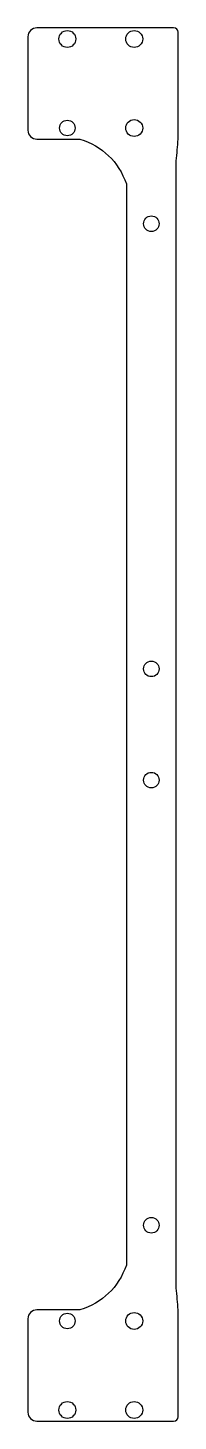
# Model space of a CAD drawing. Header units: millimetres. Extents: x 1 to 35, y -13 to 300.
import ezdxf

# ---------------------------------------------------------------- set-up
doc = ezdxf.new("R2010")
doc.units = ezdxf.units.MM

msp = doc.modelspace()

# ---------------------------------------------------------------- linework, layer by layer
at = {"color": 7, "linetype": 'Continuous', "lineweight": 25}
for p, q in [((33.7, 300.5), (3, 300.5)), ((1, 298.5), (1, 277.5)), ((34.7, 275.5), (34.7, 299.5)), ((3, 275.5), (12.68, 275.5)), ((34.3, 17.35), (34.3, 270.65)), ((23.1, 265.45), (23.1, 22.55)), ((1, 10.5), (1, -10.5)), ((12.68, 12.5), (3, 12.5)), ((34.7, -11.5), (34.7, 12.5)), ((3, -12.5), (33.7, -12.5))]:
    msp.add_line(p, q, dxfattribs=at)
for centre, radius in [((9.85, 298), 1.9), ((24.85, 298), 1.9), ((9.85, 278), 1.75), ((24.85, 278), 1.9), ((28.7, 256.5), 1.75), ((28.7, 156.5), 1.75), ((28.7, 131.5), 1.75), ((28.7, 31.5), 1.75), ((9.85, 10), 1.75), ((24.85, 10), 1.9), ((9.85, -10), 1.9), ((24.85, -10), 1.9)]:
    msp.add_circle(centre, radius, dxfattribs=at)
for centre, radius, start, end in [((3, 298.5), 2, 90, 180), ((33.7, 299.5), 1, 0, 90), ((3, 277.5), 2, 180, 270), ((3, 10.5), 2, 90, 180), ((3, -10.5), 2, 180, 270), ((33.7, -11.5), 1, 270, 0)]:
    msp.add_arc(centre, radius, start, end, dxfattribs=at)
for points in [[(12.68, 275.5), (17.78, 273.89), (21.26, 270.54), (23.1, 265.45)], [(34.3, 270.65), (34.45, 272.27), (34.59, 273.88), (34.7, 275.5)], [(23.1, 22.55), (21.26, 17.46), (17.78, 14.11), (12.68, 12.5)], [(34.7, 12.5), (34.59, 14.12), (34.45, 15.73), (34.3, 17.35)]]:
    msp.add_open_spline(points, degree=3, dxfattribs=at)

doc.saveas('drawing.dxf')
